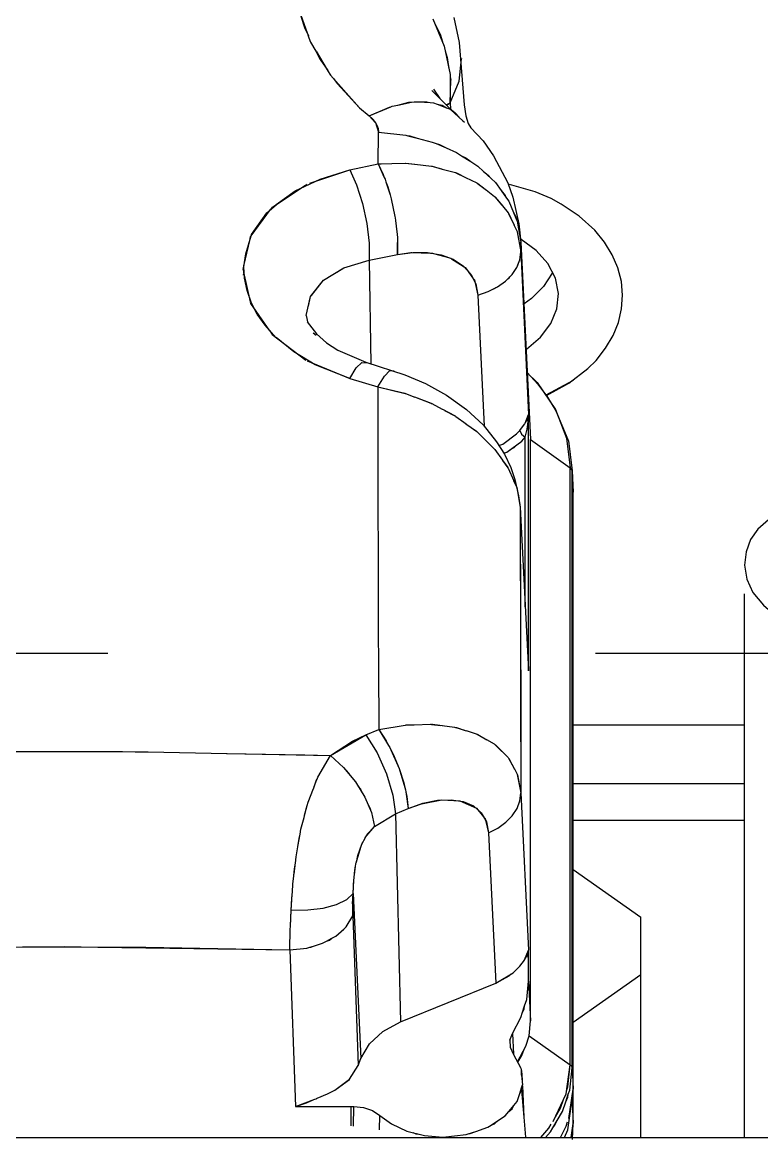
# Model space of a CAD drawing. Extents: x 33214 to 95067, y 8279 to 51908.
# Drawn here: x 43189.4 to 43303.1, y 20192.2 to 20364.1 of the extents above; entities that cross this region are included whole.
import ezdxf

# ---------------------------------------------------------------- set-up
doc = ezdxf.new("R2010")
doc.units = 0
doc.header["$LTSCALE"] = 300
doc.header["$MEASUREMENT"] = 0
doc.linetypes.add('DASHED', pattern=[0.75, 0.5, -0.25])
doc.linetypes.add('SNT-025', pattern=[0.74, 0.4, -0.17, 0, -0.17])
doc.layers.get('0').update_dxf_attribs({"linetype": 'CONTINUOUS'})
doc.layers.add('GENERATORSETT', color=1, linetype='CONTINUOUS')
doc.layers.add('Tanks', color=9, linetype='CONTINUOUS')

# ---------------------------------------------------------------- blocks, each defined once
blk = doc.blocks.new('below 1-deck')
at = {"linetype": 'DASHED'}
blk.add_line((14000, -1875), (9000, -1875), dxfattribs=at)
blk = doc.blocks.new('GENERATOR-BORDE')
at = {"layer": 'GENERATORSETT'}
for p, q in [((-2371.62, -339.52), (-1799.18, -339.51)), ((-2002.82, -340.51), (-2000.14, -339.82)), ((-2001.89, -340.27), (-2001.47, -340.1)), ((-2001.47, -340.1), (-2001, -340.04)), ((-2000.14, -339.82), (-1997.3, -339.58)), ((-1997.3, -339.58), (-1993.69, -339.97)), ((-1993.69, -339.97), (-1993.38, -340.07)), ((-1993.38, -340.07), (-1993.09, -340.11)), ((-1993.38, -340.07), (-1992.24, -340.46)), ((-1993.09, -340.11), (-1992.24, -340.46)), ((-1984.84, -342.62), (-1984.58, -339.57)), ((-1982.24, -339.52), (-1981, -340.94)), ((-1981.49, -339.52), (-1980.74, -340.37)), ((-1980.74, -340.37), (-1980.37, -341)), ((-1979.22, -339.52), (-1978.31, -341.25)), ((-1978.61, -339.52), (-1978.08, -340.68)), ((-1977.55, -339.52), (-1977.23, -341.65)), ((-1977.36, -339.18), (-1977.23, -341.65)), ((-1977.36, -339.18), (-1977.23, -341.65)), ((-1966.83, -339.52), (-1966.83, -373.39)), ((-1950.89, -339.52), (-1950.89, -423.17)), ((-2011.41, -341.3), (-2011.41, -344.27)), ((-2011.05, -341.25), (-2010.99, -344.27)), ((-2007.05, -340.7), (-2006.99, -342.92)), ((-2006.99, -342.92), (-2005.21, -341.62)), ((-2006.99, -342.92), (-2005.21, -341.62)), ((-2005.21, -341.62), (-2002.82, -340.51)), ((-2005.21, -341.62), (-2005.21, -341.62)), ((-2005.21, -341.62), (-2005.2, -341.62)), ((-1992.24, -340.46), (-1990.39, -341.08)), ((-1990.39, -341.08), (-1989.86, -341.43)), ((-1989.86, -341.43), (-1989.36, -341.64)), ((-1989.86, -341.43), (-1988.74, -342.16)), ((-1989.36, -341.64), (-1988.74, -342.16)), ((-1981, -340.94), (-1980.64, -341.56)), ((-1980.37, -341), (-1980.05, -341.39)), ((-1980.37, -341), (-1979.72, -342.11)), ((-1980.32, -341.95), (-1978.35, -346.22)), ((-1980.05, -341.39), (-1979.72, -342.11)), ((-1978.31, -341.25), (-1978.14, -341.92)), ((-1978.08, -340.68), (-1977.54, -344.27)), ((-1977.39, -344.87), (-1977.23, -341.65)), ((-1977.39, -344.87), (-1977.23, -341.65)), ((-1977.23, -341.65), (-1977.23, -346.96)), ((-1977.23, -341.65), (-1977.23, -346.96)), ((-2009.48, -344.12), (-2008.1, -343.66)), ((-2009.48, -344.12), (-2008.1, -343.66)), ((-2008.1, -343.66), (-2006.99, -342.92)), ((-2008.1, -343.66), (-2006.99, -342.92)), ((-1988.74, -342.16), (-1987.71, -342.84)), ((-1987.71, -342.84), (-1987.17, -343.49)), ((-1987.17, -343.49), (-1986.65, -343.93)), ((-1987.17, -343.49), (-1986.38, -344.44)), ((-1985.19, -346.77), (-1984.84, -342.62)), ((-1985.07, -347.48), (-1984.84, -342.62)), ((-1979.99, -342.67), (-1979.18, -344.05)), ((-1979.72, -342.11), (-1978.9, -343.51)), ((-1978.9, -343.51), (-1978.4, -344.98)), ((-1977.91, -342.42), (-1977.23, -346.96)), ((-1977.76, -343.43), (-1977.35, -345.02)), ((-2020.81, -368.38), (-2019.93, -344.27)), ((-2020.81, -368.38), (-2019.93, -344.27)), ((-2019.93, -344.27), (-2017, -345.39)), ((-2019.93, -344.27), (-2011.41, -344.27)), ((-2019.93, -344.27), (-2011.41, -344.27)), ((-2019.93, -344.27), (-2018.28, -344.84)), ((-2019.2, -344.55), (-2019.13, -344.55)), ((-2019.03, -344.61), (-2018.93, -344.62)), ((-2018.28, -344.84), (-2016.86, -345.45)), ((-2016.84, -345.45), (-2016.75, -345.48)), ((-2016.75, -345.48), (-2016.71, -345.5)), ((-2016.7, -345.52), (-2016.64, -345.54)), ((-2016.64, -345.54), (-2015.01, -346.25)), ((-2011.41, -344.27), (-2010.99, -344.27)), ((-2011.41, -344.27), (-2010.99, -344.27)), ((-2010.99, -344.27), (-2009.48, -344.12)), ((-2010.99, -344.27), (-2009.48, -344.12)), ((-1986.65, -343.93), (-1986.38, -344.44)), ((-1986.38, -344.44), (-1985.87, -345.07)), ((-1985.87, -345.07), (-1985.53, -346.11)), ((-1979.18, -344.05), (-1978.68, -345.51)), ((-1978.4, -344.98), (-1978.06, -345.7)), ((-1978.4, -344.98), (-1978, -346.16)), ((-1977.35, -345.02), (-1977.23, -346.96)), ((-2015.01, -346.25), (-2013.89, -346.78)), ((-2015.01, -346.25), (-2013.89, -346.78)), ((-2013.89, -346.78), (-2011.64, -348.49)), ((-2013.89, -346.78), (-2011.66, -348.46)), ((-1985.53, -346.11), (-1985.19, -346.77)), ((-1985.53, -346.11), (-1985.19, -347.14)), ((-1985.19, -346.77), (-1985.19, -347.14)), ((-1985.19, -347.14), (-1985.04, -347.59)), ((-1978.35, -346.22), (-1977.69, -350.69)), ((-1978.28, -346.67), (-1978.06, -347.33)), ((-1978.06, -345.7), (-1978, -346.16)), ((-1978, -346.16), (-1977.77, -346.82)), ((-1977.77, -346.82), (-1977.39, -350.21)), ((-1977.39, -350.21), (-1977.23, -346.96)), ((-1977.39, -350.21), (-1977.23, -346.96)), ((-1977.23, -346.96), (-1977.23, -438.83)), ((-1977.23, -346.96), (-1977.23, -438.83)), ((-2011.66, -348.46), (-2011.65, -348.48)), ((-2011.64, -348.49), (-2010.32, -350.57)), ((-1985.19, -349.09), (-1985.04, -347.59)), ((-1985.19, -349.79), (-1985.12, -348.4)), ((-1978.06, -347.33), (-1977.69, -350.69)), ((-2011.16, -373.61), (-2010.32, -350.57)), ((-2011.16, -373.61), (-2010.32, -350.57)), ((-2010.32, -350.57), (-2009.89, -351.69)), ((-2010.32, -350.57), (-2009.89, -351.69)), ((-1986.46, -352.39), (-1985.29, -350.16)), ((-1985.29, -350.16), (-1985.27, -349.97)), ((-1985.27, -349.97), (-1985.19, -349.09)), ((-1985.27, -349.97), (-1985.19, -349.79)), ((-1985.19, -349.09), (-1985.19, -349.79)), ((-1984.04, -355.18), (-1977.69, -350.69)), ((-1984.04, -355.18), (-1977.69, -350.69)), ((-1977.69, -350.69), (-1977.48, -350.47)), ((-1977.69, -350.69), (-1977.69, -442.56)), ((-1977.69, -350.69), (-1977.69, -442.56)), ((-1977.48, -350.47), (-1977.39, -350.21)), ((-1977.39, -350.21), (-1977.39, -442.09)), ((-1977.39, -350.21), (-1977.39, -442.09)), ((-2011.09, -377.08), (-2009.89, -351.69)), ((-2011.09, -377.08), (-2009.89, -351.69)), ((-2009.89, -351.69), (-2008.59, -353.91)), ((-2009.89, -351.69), (-2008.59, -353.91)), ((-1986.96, -353.41), (-1986.46, -352.39)), ((-1986.96, -353.41), (-1986.46, -352.39)), ((-1986.59, -355.53), (-1986.42, -352.32)), ((-1986.59, -355.53), (-1986.42, -352.32)), ((-1986.59, -352.58), (-1986.46, -352.39)), ((-1986.46, -352.39), (-1986.45, -352.38)), ((-1985.81, -351.14), (-1984.52, -353.54)), ((-1985.78, -351.08), (-1985.13, -352.14)), ((-1985.13, -352.14), (-1984.84, -352.93)), ((-2008.59, -353.91), (-2006.52, -355.82)), ((-2008.59, -353.91), (-2006.52, -355.82)), ((-1987.01, -354.49), (-1986.95, -353.38)), ((-1987.01, -354.49), (-1986.96, -353.41)), ((-1984.52, -353.54), (-1984.04, -355.18)), ((-2006.52, -355.82), (-2003.82, -357.29)), ((-2006.52, -355.82), (-2003.82, -357.29)), ((-1987.01, -354.49), (-1986.59, -355.53)), ((-1987.01, -354.49), (-1986.59, -355.53)), ((-1986.59, -355.53), (-1985.28, -357.98)), ((-1984.04, -355.18), (-1983.81, -357.48)), ((-1984.04, -355.18), (-1983.81, -357.48)), ((-2004.59, -389.32), (-2003.82, -357.29)), ((-2004.59, -389.32), (-2003.82, -357.29)), ((-2003.82, -357.29), (-1989.16, -363.27)), ((-2003.82, -357.29), (-1989.16, -363.27)), ((-1984.11, -363.57), (-1983.81, -357.48)), ((-1984.11, -363.57), (-1983.81, -357.48)), ((-1983.81, -357.48), (-1983.81, -446.89)), ((-1983.81, -357.48), (-1983.81, -446.89)), ((-1977.23, -357.25), (-1966.83, -364.6)), ((-1985.28, -357.98), (-1985.02, -358.81)), ((-1985.02, -358.81), (-1984.79, -359.28)), ((-1985.02, -358.81), (-1984.72, -359.75)), ((-1984.79, -359.28), (-1984.72, -359.75)), ((-1984.72, -359.75), (-1984.4, -360.74)), ((-1984.4, -360.74), (-1984.11, -363.57)), ((-1990.28, -386.4), (-1989.16, -363.27)), ((-1990.28, -386.4), (-1989.16, -363.27)), ((-1989.16, -363.27), (-1986.5, -364.85)), ((-1989.16, -363.27), (-1987.09, -364.39)), ((-1987.55, -364.14), (-1987.55, -364.23)), ((-1987.55, -364.14), (-1987.55, -364.23)), ((-1987.51, -364.16), (-1987.51, -364.25)), ((-1987.51, -364.16), (-1987.51, -364.25)), ((-1987.36, -364.24), (-1987.34, -364.35)), ((-1987.09, -364.39), (-1986.77, -364.69)), ((-1984.11, -363.57), (-1984.11, -368.35)), ((-1984.11, -363.57), (-1984.11, -368.35)), ((-1986.96, -364.57), (-1986.96, -364.51)), ((-1986.5, -364.85), (-1985.48, -365.88)), ((-1985.48, -365.88), (-1984.75, -366.8)), ((-1984.75, -366.8), (-1984.75, -366.81)), ((-1984.75, -366.82), (-1984.72, -366.85)), ((-1984.74, -366.83), (-1984.11, -368.35)), ((-1984.72, -366.85), (-1984.27, -367.64)), ((-1984.27, -367.64), (-1984.11, -368.35)), ((-1984.22, -367.87), (-1984.22, -368.08)), ((-1984.22, -367.87), (-1984.22, -368.08)), ((-1984.17, -367.21), (-1984.11, -368.35)), ((-2070.87, -368.87), (-2042.98, -368.8)), ((-2061.96, -368.85), (-2055.47, -368.9)), ((-2055.47, -368.9), (-2050.35, -368.82)), ((-2050.35, -368.82), (-2020.81, -368.38)), ((-2042.98, -368.8), (-2020.81, -368.38)), ((-2020.81, -368.38), (-2018.23, -368.66)), ((-2020.81, -368.38), (-2020.76, -371.63)), ((-2018.23, -368.66), (-2017.88, -368.76)), ((-2017.88, -368.76), (-2017.03, -369.02)), ((-2017.88, -368.76), (-2017.6, -368.8)), ((-2017.6, -368.8), (-2017.03, -369.02)), ((-2017.03, -369.02), (-2015.82, -369.39)), ((-2015.82, -369.39), (-2015.2, -369.73)), ((-1985.28, -392.52), (-1984.11, -368.35)), ((-1985.28, -392.52), (-1984.11, -368.35)), ((-2015.2, -369.73), (-2014.37, -370.17)), ((-2015.2, -369.73), (-2014.73, -369.9)), ((-2014.73, -369.9), (-2014.37, -370.17)), ((-2014.37, -370.17), (-2013.75, -370.51)), ((-2013.75, -370.51), (-2012.95, -371.23)), ((-2012.95, -371.23), (-2012.39, -371.74)), ((-2012.95, -371.23), (-2012.51, -371.57)), ((-2020.76, -371.63), (-2020.74, -371.92)), ((-2020.74, -371.92), (-2020.74, -372.1)), ((-2020.74, -372.03), (-2020.63, -374.44)), ((-2020.74, -372.1), (-2020.63, -374.51)), ((-2012.51, -371.57), (-2012.39, -371.74)), ((-2012.39, -371.74), (-2012.16, -371.95)), ((-2012.16, -371.95), (-2011.16, -373.61)), ((-2020.63, -374.51), (-2018.06, -374.52)), ((-2020.63, -374.51), (-2018.06, -374.52)), ((-2020.63, -374.51), (-2020.51, -376.32)), ((-2020.63, -374.51), (-2020.46, -376.89)), ((-2018.06, -374.52), (-2015.68, -374.81)), ((-2018.06, -374.52), (-2015.68, -374.81)), ((-2011.17, -373.6), (-2011.16, -373.61)), ((-2011.17, -375.45), (-2011.16, -373.61)), ((-2011.16, -373.61), (-2011.09, -377.08)), ((-1977.23, -380.75), (-1966.83, -373.39)), ((-2020.51, -376.32), (-2020.42, -377.31)), ((-2015.68, -374.81), (-2013.64, -375.36)), ((-2015.68, -374.81), (-2013.64, -375.36)), ((-2013.64, -375.36), (-2012.07, -376.14)), ((-2013.64, -375.36), (-2012.07, -376.14)), ((-2012.07, -376.14), (-2011.09, -377.08)), ((-2012.07, -376.14), (-2011.09, -377.08)), ((-2011.17, -375.45), (-2011.09, -377.08)), ((-2020.43, -377.3), (-2020.35, -378.48)), ((-2011.09, -377.08), (-2010.96, -379.28)), ((-2011.09, -377.08), (-2010.99, -379.03)), ((-2020.35, -378.48), (-2020.2, -379.79)), ((-2020.19, -379.79), (-2020.09, -380.85)), ((-2010.99, -379.03), (-2010.87, -380.05)), ((-2010.89, -379.91), (-2010.71, -381.26)), ((-2020.17, -380.02), (-2020.01, -381.37)), ((-2020.09, -380.85), (-2019.96, -381.71)), ((-2010.86, -380.14), (-2010.76, -380.99)), ((-2010.76, -380.99), (-2010.6, -381.8)), ((-2019.98, -381.7), (-2019.86, -382.68)), ((-2019.86, -382.68), (-2019.59, -384.26)), ((-2010.61, -381.77), (-2009.93, -384.18)), ((-2010.59, -381.85), (-2010.37, -382.9)), ((-2010.37, -382.9), (-2009.77, -384.66)), ((-2019.58, -384.25), (-2019.39, -385.51)), ((-2019.53, -384.55), (-2019.29, -385.92)), ((-2009.82, -384.5), (-2009.64, -384.89)), ((-2009.77, -384.66), (-2009.21, -385.65)), ((-2019.39, -385.51), (-2019.23, -386.2)), ((-2019.25, -386.19), (-2019.11, -386.97)), ((-2009.22, -385.65), (-2007.79, -387.38)), ((-2009.19, -385.68), (-2008.91, -386.17)), ((-2008.91, -386.17), (-2007.79, -387.38)), ((-1990.76, -388.36), (-1990.28, -386.4)), ((-1990.6, -388.08), (-1990.28, -386.4)), ((-1990.28, -386.4), (-1988.85, -387.13)), ((-2019.11, -386.97), (-2018.64, -388.75)), ((-2008.26, -389.53), (-2007.79, -387.38)), ((-2007.8, -387.38), (-2007.79, -387.38)), ((-2007.79, -387.38), (-2004.59, -389.32)), ((-1991.39, -389.48), (-1990.6, -388.08)), ((-1990.81, -388.58), (-1990.76, -388.39)), ((-1988.85, -387.13), (-1987.62, -388.01)), ((-1987.62, -388.01), (-1986.62, -389.02)), ((-1977.23, -388.34), (-1950.89, -388.34)), ((-2018.63, -388.73), (-2018.31, -390.09)), ((-2018.55, -389.09), (-2018.21, -390.39)), ((-2018.31, -390.09), (-2018.14, -390.58)), ((-2009.27, -391.89), (-2008.26, -389.53)), ((-2008.76, -390.71), (-2008.46, -390.11)), ((-2008.46, -390.11), (-2008.4, -389.87)), ((-2005, -392.21), (-2004.59, -389.32)), ((-2005, -392.21), (-2004.59, -389.32)), ((-2004.59, -389.32), (-2002.64, -390.13)), ((-2004.59, -389.32), (-2002.64, -390.13)), ((-2003, -392.7), (-2002.64, -390.13)), ((-2002.84, -392), (-2002.64, -390.13)), ((-2002.64, -390.13), (-2000.35, -390.93)), ((-2002.64, -390.13), (-2000.6, -390.86)), ((-1994.7, -391.33), (-1992.13, -390.2)), ((-1992.6, -390.53), (-1991.39, -389.48)), ((-1992.13, -390.2), (-1991.04, -388.87)), ((-1991.03, -388.85), (-1990.81, -388.58)), ((-1986.62, -389.02), (-1985.88, -390.14)), ((-1985.88, -390.14), (-1985.43, -391.31)), ((-2018.16, -390.57), (-2018.01, -391.13)), ((-2018.01, -391.13), (-2017.21, -393.19)), ((-2010.75, -394.26), (-2009.27, -391.89)), ((-2000.6, -390.86), (-1997.44, -391.47)), ((-2000.35, -390.93), (-1998.13, -391.4)), ((-1999.84, -391.01), (-1999.84, -391.04)), ((-1998.13, -391.4), (-1996.04, -391.49)), ((-1997.44, -391.47), (-1994.7, -391.33)), ((-1996.04, -391.49), (-1994.18, -391.21)), ((-1994.18, -391.21), (-1992.6, -390.53)), ((-1985.43, -391.31), (-1985.28, -392.52)), ((-2017.21, -393.17), (-2016.76, -394.41)), ((-2017.08, -393.51), (-2016.67, -394.57)), ((-2010.3, -393.54), (-2009.96, -393.09)), ((-2009.96, -393.09), (-2009.72, -392.6)), ((-2005.98, -395.47), (-2005, -392.21)), ((-2005.98, -395.47), (-2005, -392.21)), ((-2004.02, -396.29), (-2003.15, -393.39)), ((-2003.31, -394.09), (-2003.15, -393.39)), ((-2003.15, -393.39), (-2003.04, -393.03)), ((-2003.04, -393.03), (-2003, -392.7)), ((-2003, -392.7), (-2002.84, -392)), ((-1985.84, -395.36), (-1985.28, -392.52)), ((-1985.82, -395.33), (-1985.28, -392.52)), ((-1985.33, -408.15), (-1985.28, -392.52)), ((-1985.32, -403.24), (-1985.28, -392.52)), ((-2016.76, -394.41), (-2016.62, -394.66)), ((-2016.64, -394.66), (-2016.52, -394.97)), ((-2016.52, -394.97), (-2014.59, -398.28)), ((-2012.57, -396.45), (-2010.75, -394.26)), ((-2012.09, -395.93), (-2011.66, -395.35)), ((-2004.02, -396.29), (-2003.31, -394.09)), ((-1985.85, -395.41), (-1985.84, -395.37)), ((-1985.84, -395.36), (-1985.82, -395.33)), ((-1977.23, -393.99), (-1950.89, -393.99)), ((-2014.59, -398.28), (-2012.57, -396.45)), ((-2012.31, -396.13), (-2012.09, -395.93)), ((-2007.42, -398.69), (-2005.98, -395.47)), ((-2007.42, -398.69), (-2005.98, -395.47)), ((-2005.29, -399.16), (-2004.02, -396.29)), ((-2004.94, -398.47), (-2004.02, -396.29)), ((-1987.2, -397.88), (-1986.37, -396.37)), ((-1987.14, -397.82), (-1986.28, -396.19)), ((-1986.3, -396.24), (-1985.85, -395.41)), ((-2042.61, -398.86), (-2030.52, -398.61)), ((-2030.56, -398.61), (-2018.53, -398.39)), ((-2030.38, -398.61), (-2014.59, -398.28)), ((-2018.53, -398.39), (-2014.59, -398.28)), ((-2014.59, -398.28), (-2014.58, -398.27)), ((-2014.59, -398.28), (-2011.19, -400.5)), ((-2014.59, -398.28), (-2009.13, -401.48)), ((-2009.13, -401.48), (-2007.42, -398.69)), ((-2009.13, -401.48), (-2007.42, -398.69)), ((-2005.29, -399.16), (-2004.94, -398.47)), ((-1989.19, -399.91), (-1988.04, -398.74)), ((-1988.08, -398.78), (-1987.24, -397.96)), ((-1987.24, -397.96), (-1987.2, -397.89)), ((-1987.21, -397.89), (-1987.14, -397.82)), ((-1987.02, -397.55), (-1987.02, -397.59)), ((-2071.08, -398.93), (-2059.5, -398.9)), ((-2059.52, -398.9), (-2046.58, -398.9)), ((-2059.34, -398.9), (-2044.6, -398.87)), ((-2046.58, -398.9), (-2044.58, -398.87)), ((-2044.59, -398.87), (-2042.61, -398.86)), ((-2011.19, -400.5), (-2009.13, -401.48)), ((-2007.16, -402.31), (-2005.65, -399.83)), ((-2007.16, -402.31), (-2006, -400.52)), ((-2006, -400.52), (-2005.65, -399.83)), ((-2005.65, -399.83), (-2005.45, -399.52)), ((-2005.45, -399.52), (-2005.29, -399.16)), ((-1990.57, -400.73), (-1989.39, -400.06)), ((-1989.39, -400.06), (-1989.3, -399.98)), ((-1989.31, -399.98), (-1989.19, -399.91)), ((-1989.29, -399.96), (-1988.23, -398.92)), ((-1988.3, -399), (-1988.3, -398.99)), ((-1988.3, -399), (-1988.3, -399)), ((-2009.13, -401.48), (-2007.16, -402.31)), ((-2009.13, -401.48), (-2007.16, -402.31)), ((-2006.23, -400.79), (-2006.18, -400.8)), ((-1995.31, -402.61), (-1993.97, -402.19)), ((-1995.17, -402.59), (-1993.69, -402.1)), ((-1993.71, -402.11), (-1992.18, -401.64)), ((-1992.18, -401.64), (-1992.05, -401.57)), ((-1992.05, -401.57), (-1991.9, -401.51)), ((-1992.03, -401.56), (-1990.8, -400.86)), ((-1991.9, -401.51), (-1990.55, -400.71)), ((-2007.2, -412.07), (-2007.16, -402.31)), ((-2007.16, -402.31), (-2007.16, -402.31)), ((-2007.16, -402.31), (-2003.11, -402.98)), ((-2003.11, -402.98), (-2001.8, -403.02)), ((-2003.04, -402.98), (-2002.96, -402.99)), ((-2002.96, -402.99), (-2001.71, -403.02)), ((-2001.72, -403.02), (-1999.18, -403.1)), ((-1999.18, -403.1), (-1999.04, -403.09)), ((-1999.04, -403.08), (-1998.89, -403.09)), ((-1999.02, -403.08), (-1997.6, -402.91)), ((-1998.89, -403.09), (-1997.37, -402.88)), ((-1997.38, -402.89), (-1995.49, -402.66)), ((-1995.49, -402.66), (-1995.34, -402.61)), ((-1995.34, -402.61), (-1995.17, -402.59)), ((-1985.37, -419.76), (-1985.32, -403.24)), ((-1977.23, -403.03), (-1950.89, -403.03)), ((-1985.35, -411.92), (-1985.33, -408.15)), ((-2007.22, -417.68), (-2007.2, -412.05)), ((-1985.39, -436.49), (-1984.11, -411.29)), ((-1985.39, -436.49), (-1984.11, -411.29)), ((-1985.35, -414.49), (-1985.35, -411.92)), ((-1984.17, -412.73), (-1984.11, -411.29)), ((-1984.11, -411.29), (-1984.11, -450.77)), ((-1984.11, -411.29), (-1984.11, -450.77)), ((-1984.19, -412.95), (-1984.17, -412.73)), ((-1985.38, -435.79), (-1985.35, -414.49)), ((-1985.35, -415.56), (-1985.35, -415.56)), ((-2007.24, -423.26), (-2007.22, -417.68)), ((-1985.38, -435.79), (-1985.37, -419.76)), ((-1984.61, -421.16), (-1984.61, -447.27)), ((-1984.61, -421.16), (-1984.61, -447.27)), ((-2007.25, -427.75), (-2007.23, -423.24)), ((-2007.25, -428.32), (-2007.25, -426.94)), ((-2007.25, -430.95), (-2007.25, -427.75)), ((-2007.27, -434.76), (-2007.26, -430.94)), ((-2007.27, -441.3), (-2007.27, -434.76)), ((-1985.93, -439.5), (-1985.39, -436.49)), ((-1985.68, -438.24), (-1985.39, -436.5)), ((-1985.39, -436.49), (-1985.38, -435.79)), ((-1986.41, -440.58), (-1985.94, -439.54)), ((-1986.34, -440.43), (-1985.94, -439.52)), ((-1985.94, -439.52), (-1985.93, -439.5)), ((-1985.94, -439.54), (-1985.94, -439.52)), ((-1977.39, -442.09), (-1977.23, -438.83)), ((-1977.39, -442.09), (-1977.23, -438.83)), ((-2007.28, -446.24), (-2007.27, -441.28)), ((-1987.25, -442.5), (-1986.38, -440.53)), ((-1988.15, -443.77), (-1987.3, -442.58)), ((-1988.1, -443.69), (-1987.28, -442.54)), ((-1987.3, -442.58), (-1987.28, -442.54)), ((-1987.28, -442.54), (-1987.25, -442.5)), ((-1983.81, -446.89), (-1977.69, -442.56)), ((-1983.81, -446.89), (-1977.69, -442.56)), ((-1978.26, -447.12), (-1977.69, -442.56)), ((-1978.26, -447.12), (-1977.69, -442.56)), ((-1977.98, -446.68), (-1977.39, -442.09)), ((-1977.98, -446.68), (-1977.39, -442.09)), ((-1977.69, -442.56), (-1977.39, -442.09)), ((-1977.69, -442.56), (-1977.48, -442.35)), ((-1977.48, -442.35), (-1977.39, -442.09)), ((-1989.3, -445.39), (-1988.14, -443.75)), ((-1987.91, -444.79), (-1987.46, -444.96)), ((-1987.46, -444.96), (-1985.15, -446.67)), ((-2007.28, -446.76), (-2007.28, -445.84)), ((-2007.28, -450.06), (-2007.28, -446.24)), ((-1992.01, -448.07), (-1990.62, -446.69)), ((-1990.64, -446.71), (-1989.39, -445.49)), ((-1990.48, -446.56), (-1989.36, -445.44)), ((-1989.39, -445.49), (-1989.35, -445.44)), ((-1989.35, -445.44), (-1989.3, -445.39)), ((-1988.66, -445.97), (-1988.07, -446.2)), ((-1988.66, -445.97), (-1988.07, -446.2)), ((-1988.07, -446.2), (-1985.97, -447.76)), ((-1988.07, -446.2), (-1985.97, -447.76)), ((-1986.94, -445.35), (-1986.31, -445.68)), ((-1986.74, -445.5), (-1986.74, -445.46)), ((-1986.31, -445.68), (-1985.65, -446.3)), ((-1985.31, -477.26), (-1983.81, -446.89)), ((-1985.31, -477.26), (-1983.81, -446.89)), ((-1985.15, -446.67), (-1984.61, -447.27)), ((-1993.74, -449.33), (-1992.14, -448.18)), ((-1993.46, -449.13), (-1992.09, -448.13)), ((-1992.14, -448.18), (-1992.08, -448.12)), ((-1992.08, -448.12), (-1992.01, -448.07)), ((-1985.97, -447.76), (-1985.48, -448.3)), ((-1985.97, -447.76), (-1985.48, -448.3)), ((-1985.48, -448.3), (-1985.21, -447.71)), ((-1985.48, -448.3), (-1985.21, -447.71)), ((-1985.48, -448.3), (-1984.69, -449.33)), ((-1985.48, -448.3), (-1984.72, -449.28)), ((-1985.21, -447.71), (-1984.61, -447.27)), ((-1985.21, -447.71), (-1984.61, -447.27)), ((-1984.61, -447.27), (-1984.33, -448.48)), ((-1984.33, -448.48), (-1984.17, -449.63)), ((-1979.98, -451.53), (-1978.26, -447.12)), ((-1979.98, -451.53), (-1978.26, -447.12)), ((-2007.28, -451.33), (-2007.28, -450.05)), ((-1995.28, -450.45), (-1993.72, -449.32)), ((-1991.89, -469.13), (-1990.92, -448.94)), ((-1991.89, -469.13), (-1990.92, -448.94)), ((-1984.72, -449.28), (-1984.67, -449.36)), ((-1984.67, -449.36), (-1984.61, -449.44)), ((-1984.61, -449.44), (-1984.11, -450.77)), ((-1984.57, -449.53), (-1984.27, -450.06)), ((-1984.27, -450.06), (-1984.11, -450.77)), ((-1984.25, -450.38), (-1984.23, -450.23)), ((-1984.25, -450.38), (-1984.23, -450.23)), ((-1984.17, -449.63), (-1984.11, -450.77)), ((-2007.29, -455.03), (-2007.28, -451.33)), ((-1999.01, -452.45), (-1997.38, -451.58)), ((-1997.37, -451.57), (-1995.42, -450.54)), ((-1997.04, -451.39), (-1995.37, -450.5)), ((-1995.42, -450.54), (-1995.36, -450.49)), ((-1995.36, -450.49), (-1995.28, -450.45)), ((-1985.31, -475.77), (-1984.11, -450.77)), ((-1985.31, -475.77), (-1984.11, -450.77)), ((-1982.78, -455.66), (-1979.98, -451.53)), ((-1982.78, -455.66), (-1979.98, -451.53)), ((-2003.05, -453.99), (-2001.58, -453.43)), ((-2001.63, -453.45), (-1999.13, -452.5)), ((-2001.26, -453.31), (-1999.08, -452.48)), ((-1999.13, -452.5), (-1999.07, -452.47)), ((-1999.07, -452.47), (-1999.01, -452.45)), ((-1981.43, -453.79), (-1977.21, -456.06)), ((-2011.62, -456.29), (-2007.29, -455.03)), ((-2011.62, -456.29), (-2007.29, -455.03)), ((-2007.29, -455.03), (-2003.1, -454)), ((-2007.29, -455.03), (-2003.13, -454.02)), ((-2007.29, -455.03), (-2006.29, -456.67)), ((-2007.29, -455.03), (-2006.29, -456.67)), ((-2003.13, -454.02), (-2003.09, -454)), ((-2003.09, -454), (-2003.05, -453.99)), ((-2018.15, -459.01), (-2011.62, -456.29)), ((-2011.62, -456.29), (-2010.62, -457.92)), ((-2011.62, -456.29), (-2010.62, -457.92)), ((-2006.29, -456.67), (-2005.43, -457.51)), ((-2006.29, -456.67), (-2005.43, -457.51)), ((-1984.32, -457.16), (-1982.78, -455.66)), ((-1984.32, -457.16), (-1982.78, -455.66)), ((-2010.62, -457.92), (-2009.76, -458.76)), ((-2010.62, -457.92), (-2009.76, -458.76)), ((-2009.76, -458.76), (-2009.1, -458.71)), ((-2009.76, -458.76), (-2009.1, -458.71)), ((-2008.62, -474.48), (-2008.36, -458.5)), ((-2008.62, -474.48), (-2008.36, -458.5)), ((-2005.43, -457.51), (-2004.78, -457.47)), ((-2005.43, -457.51), (-2004.78, -457.47)), ((-2023.53, -463.05), (-2018.35, -459.12)), ((-2026.86, -467.84), (-2023.93, -463.62)), ((-2023.92, -463.61), (-2023.53, -463.05)), ((-2017.24, -463.32), (-2016.76, -462.95)), ((-2018.32, -466), (-2018.05, -464.8)), ((-2018.32, -466), (-2017.63, -468.89)), ((-2017.97, -467.45), (-2017.63, -468.89)), ((-2027.93, -472.65), (-2026.93, -468.09)), ((-2026.92, -468.06), (-2026.88, -467.87)), ((-2026.88, -467.87), (-2026.86, -467.84)), ((-2017.63, -468.89), (-2015.64, -471.41)), ((-2017.49, -469.07), (-2015.64, -471.41)), ((-1992.39, -471.21), (-1991.89, -469.13)), ((-1992.21, -470.84), (-1991.89, -469.13)), ((-1991.89, -469.13), (-1990.31, -469.67)), ((-1992.98, -472.36), (-1992.21, -470.84)), ((-1990.31, -469.67), (-1988.89, -470.4)), ((-1989.45, -470.11), (-1989.23, -470.2)), ((-1989.23, -470.2), (-1989.13, -470.28)), ((-1988.89, -470.4), (-1987.65, -471.28)), ((-2028.02, -473.06), (-2027.94, -472.68)), ((-2027.95, -472.18), (-2027.89, -472.45)), ((-2015.64, -471.41), (-2012.54, -473.32)), ((-2013.6, -472.67), (-2012.54, -473.32)), ((-1994.16, -473.65), (-1992.98, -472.36)), ((-1993.67, -473.11), (-1992.66, -471.74)), ((-1993.29, -472.71), (-1993.25, -472.55)), ((-1993.18, -472.59), (-1993.15, -472.4)), ((-1992.66, -471.74), (-1992.45, -471.46)), ((-1992.45, -471.46), (-1992.39, -471.21)), ((-1987.65, -471.28), (-1986.66, -472.29)), ((-1987.3, -471.64), (-1987.12, -471.77)), ((-1987.12, -471.77), (-1987.01, -471.93)), ((-1986.66, -472.29), (-1985.92, -473.39)), ((-2028.02, -473.06), (-2027.9, -473.58)), ((-2027.89, -473.63), (-2026.95, -477.75)), ((-2012.54, -473.32), (-2008.62, -474.48)), ((-2008.64, -477.12), (-2008.62, -474.48)), ((-2008.64, -477.12), (-2008.62, -474.48)), ((-2008.62, -474.48), (-2004.28, -475.37)), ((-2008.62, -474.48), (-2004.28, -475.37)), ((-2008.62, -474.48), (-2008.62, -474.48)), ((-1995.94, -474.73), (-1994.01, -473.48)), ((-1995.71, -474.64), (-1994.16, -473.65)), ((-1994.01, -473.48), (-1993.88, -473.39)), ((-1993.88, -473.39), (-1993.67, -473.11)), ((-1985.92, -473.39), (-1985.47, -474.57)), ((-1985.84, -473.59), (-1985.78, -473.68)), ((-1985.78, -473.68), (-1985.74, -473.86)), ((-2027.6, -475.83), (-2027.39, -475.83)), ((-2027.6, -475.83), (-2027.39, -475.83)), ((-2004.29, -477.73), (-2004.28, -475.37)), ((-2004.28, -475.37), (-2004.25, -477.21)), ((-2004.28, -475.37), (-2001.92, -475.69)), ((-2004.28, -475.37), (-2002.2, -475.67)), ((-2002.2, -475.67), (-2002.09, -475.67)), ((-2002.09, -475.67), (-1999.2, -475.6)), ((-2001.92, -475.69), (-1999.66, -475.68)), ((-1999.66, -475.68), (-1997.57, -475.33)), ((-1999.2, -475.6), (-1998.91, -475.59)), ((-1998.91, -475.59), (-1998.52, -475.49)), ((-1998.52, -475.49), (-1996.45, -474.92)), ((-1997.57, -475.33), (-1995.71, -474.64)), ((-1996.45, -474.92), (-1996.07, -474.81)), ((-1996.07, -474.81), (-1995.94, -474.73)), ((-1985.87, -478.87), (-1985.31, -475.77)), ((-1985.86, -478.85), (-1985.31, -475.77)), ((-1985.47, -474.57), (-1985.31, -475.77)), ((-1985.31, -475.77), (-1985.31, -477.26)), ((-1985.31, -475.77), (-1985.31, -477.26)), ((-2026.94, -477.78), (-2026.86, -478.14)), ((-2009, -480.13), (-2008.64, -477.12)), ((-2009, -480.13), (-2008.64, -477.12)), ((-2004.29, -477.73), (-2004.25, -477.21)), ((-2004.29, -477.53), (-2004.27, -477.53)), ((-2004.29, -477.53), (-2004.27, -477.54)), ((-2004.29, -478.01), (-2004.29, -477.73)), ((-1985.85, -480.49), (-1985.31, -477.26)), ((-1985.6, -480.1), (-1985.31, -477.26)), ((-2026.86, -478.14), (-2026.78, -478.25)), ((-2026.78, -478.25), (-2026.72, -478.44)), ((-2026.78, -478.25), (-2023.78, -482.28)), ((-2026.72, -478.44), (-2024.34, -481.79)), ((-2004.59, -480.6), (-2004.34, -478.45)), ((-2004.59, -480.6), (-2004.4, -479.28)), ((-2004.4, -479.28), (-2004.34, -478.45)), ((-2004.34, -478.45), (-2004.29, -478.01)), ((-1986.36, -479.94), (-1985.88, -478.91)), ((-1985.88, -478.91), (-1985.87, -478.88)), ((-1985.87, -478.87), (-1985.86, -478.85)), ((-2009.66, -483.21), (-2009, -480.13)), ((-2009.66, -483.21), (-2009, -480.13)), ((-2005.25, -483.94), (-2004.67, -481.21)), ((-2004.71, -481.47), (-2004.67, -481.21)), ((-2004.67, -481.21), (-2004.64, -481.03)), ((-2004.64, -481.03), (-2004.59, -480.6)), ((-1987.21, -481.74), (-1986.42, -480.07)), ((-1987.18, -481.7), (-1986.34, -479.89)), ((-1986.42, -481.82), (-1985.95, -480.73)), ((-1986.42, -481.82), (-1985.99, -480.95)), ((-1985.99, -480.95), (-1985.95, -480.73)), ((-1985.95, -480.73), (-1985.85, -480.49)), ((-2024.35, -481.78), (-2024.15, -481.78)), ((-2024.35, -481.78), (-2024.15, -481.78)), ((-2024.34, -481.79), (-2022.93, -483.04)), ((-2023.76, -482.31), (-2023.51, -482.65)), ((-2023.51, -482.65), (-2018.35, -486.11)), ((-2005.18, -483.68), (-2004.71, -481.47)), ((-1989.28, -484.25), (-1988.25, -483.01)), ((-1989.23, -484.22), (-1988.09, -482.81)), ((-1988.12, -482.86), (-1987.24, -481.79)), ((-1987.24, -481.79), (-1987.21, -481.74)), ((-1987.22, -481.74), (-1987.18, -481.7)), ((-1987.17, -483.59), (-1986.42, -481.82)), ((-2010.56, -486.07), (-2009.66, -483.21)), ((-2010.56, -486.07), (-2009.66, -483.21)), ((-2006.05, -486.56), (-2005.42, -484.53)), ((-2005.78, -485.8), (-2005.42, -484.53)), ((-2005.42, -484.53), (-2005.29, -484.12)), ((-2005.29, -484.12), (-2005.25, -483.94)), ((-2005.25, -483.94), (-2005.18, -483.68)), ((-1990.64, -485.31), (-1989.33, -484.32)), ((-1989.33, -484.32), (-1989.29, -484.26)), ((-1989.29, -484.26), (-1989.23, -484.22)), ((-1988.34, -485.23), (-1987.49, -484.04)), ((-1988.34, -485.23), (-1987.69, -484.44)), ((-1987.69, -484.44), (-1987.49, -484.04)), ((-1987.49, -484.04), (-1987.17, -483.59)), ((-2018.28, -486.16), (-2018.26, -486.17)), ((-2018.26, -486.17), (-2018.14, -486.21)), ((-2017.76, -486.34), (-2011.6, -488.4)), ((-2011.6, -488.4), (-2010.56, -486.07)), ((-2011.6, -488.4), (-2010.56, -486.07)), ((-2006.05, -486.56), (-2005.78, -485.8)), ((-1993.79, -487.22), (-1992.07, -486.4)), ((-1992.07, -486.4), (-1992.01, -486.35)), ((-1992.01, -486.35), (-1991.94, -486.31)), ((-1992, -486.34), (-1990.79, -485.42)), ((-1991.94, -486.31), (-1990.6, -485.27)), ((-1989.87, -487.06), (-1989.22, -486.45)), ((-1989.22, -486.45), (-1988.34, -485.23)), ((-2007.23, -489.31), (-2006.3, -487.22)), ((-2007.23, -489.31), (-2006.47, -487.7)), ((-2006.47, -487.7), (-2006.3, -487.22)), ((-2006.3, -487.22), (-2006.18, -486.97)), ((-2006.18, -486.97), (-2006.05, -486.56)), ((-1997.39, -488.53), (-1995.36, -487.97)), ((-1995.36, -487.97), (-1995.29, -487.94)), ((-1995.29, -487.94), (-1995.22, -487.92)), ((-1995.28, -487.93), (-1993.91, -487.28)), ((-1995.22, -487.92), (-1993.72, -487.19)), ((-1994.4, -487.52), (-1994.39, -487.51)), ((-1994.4, -487.52), (-1994.39, -487.51)), ((-1991.93, -488.98), (-1991.04, -488.15)), ((-1991.05, -488.15), (-1990.31, -487.58)), ((-1991.04, -488.15), (-1989.87, -487.06)), ((-1990.31, -487.58), (-1989.87, -487.06)), ((-2011.6, -488.4), (-2007.23, -489.31)), ((-2011.6, -488.4), (-2007.23, -489.31)), ((-2007.23, -489.31), (-2007.21, -494.2)), ((-2007.23, -489.31), (-2006.8, -489.32)), ((-2007.23, -489.31), (-2007.21, -494.2)), ((-2007.23, -489.31), (-2003.06, -489.44)), ((-2003.06, -489.44), (-2003.03, -489.44)), ((-2003.03, -489.44), (-2001.66, -489.29)), ((-2003.03, -489.44), (-2002.99, -489.44)), ((-2002.99, -489.44), (-2001.6, -489.28)), ((-2001.61, -489.28), (-1999.06, -488.99)), ((-1999.06, -488.99), (-1999, -488.98)), ((-1999, -488.98), (-1997.5, -488.56)), ((-1999, -488.98), (-1998.94, -488.97)), ((-1998.94, -488.97), (-1997.38, -488.53)), ((-1994.42, -490.58), (-1993, -489.67)), ((-1993.74, -490.24), (-1993, -489.66)), ((-1993, -489.67), (-1991.93, -488.98)), ((-1996.8, -491.77), (-1995.2, -491.08)), ((-1995.2, -491.08), (-1994.42, -490.58)), ((-1994.43, -490.58), (-1993.74, -490.24)), ((-2002.66, -493.65), (-2001.24, -493.28)), ((-2002.38, -493.62), (-2001.24, -493.28)), ((-2001.24, -493.28), (-1998.93, -492.68)), ((-1998.93, -492.68), (-1998.34, -492.43)), ((-1998.34, -492.43), (-1996.8, -491.77)), ((-1998.34, -492.43), (-1997.82, -492.28)), ((-1997.82, -492.28), (-1996.8, -491.77)), ((-2007.65, -495.67), (-2007.21, -494.2)), ((-2007.44, -495.27), (-2007.26, -494.74)), ((-2007.44, -494.97), (-2007.35, -495.01)), ((-2007.44, -494.97), (-2007.35, -495.01)), ((-2007.26, -494.74), (-2007.21, -494.2)), ((-2007.21, -494.2), (-2002.98, -493.74)), ((-2002.98, -493.74), (-2002.66, -493.65)), ((-2002.66, -493.65), (-2002.38, -493.62)), ((-2010.09, -497.94), (-2008.61, -496.71)), ((-2010.09, -497.94), (-2008.61, -496.71)), ((-2008.61, -496.71), (-2007.68, -495.7)), ((-2008.61, -496.71), (-2008.11, -496.27)), ((-2008.61, -496.71), (-2005.51, -498.06)), ((-2008.61, -496.71), (-2005.28, -498.12)), ((-2008.11, -496.27), (-2007.72, -495.78)), ((-2007.72, -495.78), (-2007.44, -495.27)), ((-2007.68, -495.7), (-2007.65, -495.67)), ((-1996.19, -497.73), (-1994.2, -495.96)), ((-1995.38, -497.15), (-1994.8, -496.49)), ((-1994.2, -495.96), (-1993.95, -495.73)), ((-2014.55, -502.97), (-2010.09, -497.94)), ((-2013.55, -501.69), (-2010.09, -497.94)), ((-2005.51, -498.06), (-2005.28, -498.12)), ((-2005.28, -498.12), (-2005.07, -498.2)), ((-2005.07, -498.2), (-2004.24, -498.37)), ((-2004.24, -498.37), (-2002.54, -498.79)), ((-2004.24, -498.37), (-2002.11, -498.8)), ((-1998.73, -498.72), (-1998.18, -498.51)), ((-1998.18, -498.51), (-1996.74, -497.95)), ((-1998.18, -498.51), (-1997.4, -498.33)), ((-1997.88, -498.44), (-1997.87, -498.39)), ((-1997.74, -499.37), (-1996.26, -497.87)), ((-1997.58, -498.37), (-1997.53, -498.25)), ((-1997.4, -498.33), (-1996.74, -497.95)), ((-1996.8, -498.42), (-1996.15, -498.73)), ((-1996.75, -498.37), (-1996.15, -498.73)), ((-1996.74, -497.95), (-1996.19, -497.73)), ((-1996.26, -497.87), (-1995.38, -497.15)), ((-1996.15, -498.73), (-1996.11, -497.75)), ((-1996.15, -498.73), (-1996.11, -497.75)), ((-1995.85, -497.43), (-1995.38, -497.15)), ((-2002.54, -498.79), (-2002.11, -498.8)), ((-2002.43, -498.79), (-2002.35, -498.76)), ((-2002.11, -498.8), (-2001.73, -498.88)), ((-2001.73, -498.88), (-2000.98, -498.84)), ((-2000.98, -498.84), (-1999.23, -498.75)), ((-2000.98, -498.84), (-1999.81, -498.88)), ((-2000.96, -498.84), (-2000.96, -498.84)), ((-1999.81, -498.88), (-1999.23, -498.75)), ((-1999.8, -498.78), (-1999.7, -498.86)), ((-1999.68, -498.77), (-1999.61, -498.84)), ((-1999.23, -498.75), (-1998.73, -498.72)), ((-1998.97, -500.61), (-1997.74, -499.37)), ((-1998.73, -500.8), (-1997.74, -499.37)), ((-1996.17, -503.07), (-1996.15, -498.73)), ((-1996.15, -498.73), (-1996.09, -502.2)), ((-1996.15, -498.73), (-1994.81, -502.06)), ((-2014.12, -502.48), (-2013.55, -501.69)), ((-2016.18, -505.37), (-2014.97, -503.68)), ((-2015.01, -503.71), (-2014.55, -502.97)), ((-1997.08, -507.43), (-1996.17, -503.07)), ((-1996.16, -502.7), (-1996.09, -502.2)), ((-1994.81, -502.06), (-1994.81, -502.07)), ((-1994.81, -502.06), (-1994.43, -505.5)), ((-1994.81, -502.07), (-1994.44, -505.5)), ((-1994.74, -502.7), (-1994.74, -502.7)), ((-2016.82, -506.67), (-2016.18, -505.37)), ((-2016.8, -506.64), (-2015.06, -503.8)), ((-1996.61, -505.7), (-1996.35, -503.94)), ((-2017.65, -508.02), (-2016.82, -506.66)), ((-1996.93, -506.73), (-1996.61, -505.7)), ((-1994.44, -505.5), (-1994.43, -505.5)), ((-1994.44, -505.51), (-1994.43, -505.5)), ((-1994.43, -505.5), (-1994.43, -505.5)), ((-2018.04, -509.11), (-2017.65, -508.02)), ((-1998.84, -511.64), (-1997.08, -507.43)), ((-1997.68, -509.14), (-1997.36, -508.11)), ((-2019.19, -512.35), (-2018.12, -509.33)), ((-2019.15, -512.05), (-2018.59, -510.3)), ((-2018.59, -510.3), (-2017.98, -509.04)), ((-1998.49, -510.79), (-1997.68, -509.14))]:
    blk.add_line(p, q, dxfattribs=at)
for points in [[(-1942.86, -437.88), (-1947.23, -434.54), (-1948.83, -433.13), (-1949.97, -431.5), (-1950.66, -429.64), (-1950.89, -427.56), (-1950.57, -425.41), (-1949.6, -423.36), (-1948, -421.4), (-1944.54, -418.42), (-1943.5, -416.92), (-1942.62, -415.01), (-1941.89, -412.7), (-1941.33, -410), (-1940.93, -406.89), (-1940.61, -399.48), (-1940.53, -385.09), (-1940.4, -382.35), (-1940.09, -381.67), (-1938.91, -380.51), (-1933.08, -378.23)], [(-2018.18, -464.99), (-2016.72, -463.17), (-2015.2, -461.78), (-2013.47, -460.66), (-2009.13, -458.8), (-2003.14, -456.88), (-1999.95, -455.52), (-1996.73, -453.71), (-1993.67, -451.53), (-1991.11, -449.15), (-1989.06, -446.57), (-1987.82, -444.65), (-1986.84, -442.59), (-1986.23, -440.78), (-1985.68, -438.24)], [(-1984.32, -457.2), (-1982.67, -455.42), (-1981.19, -453.44), (-1979.92, -451.33), (-1978.07, -446.93), (-1977.98, -446.68)], [(-1981.36, -453.67), (-1977.93, -455.56), (-1975, -457.83), (-1973.74, -459.09), (-1972.28, -460.94), (-1971.12, -462.89), (-1970.29, -464.92), (-1969.8, -467.01), (-1969.65, -469.12), (-1969.84, -471.23), (-1970.37, -473.31), (-1971.24, -475.33), (-1972.44, -477.27), (-1973.94, -479.1), (-1976.31, -481.26), (-1979.11, -483.14), (-1980.66, -483.97)], [(-2011.62, -456.29), (-2016.95, -458.4), (-2020.2, -460.39), (-2022.95, -462.61)], [(-1984.43, -460.83), (-1982.26, -462.64), (-1980.68, -464.74), (-1979.75, -467.02), (-1979.52, -469.39), (-1979.99, -471.74), (-1981.14, -473.97), (-1982.93, -475.98), (-1985.27, -477.68)], [(-2022.96, -462.62), (-2024.64, -464.5), (-2025.86, -466.2), (-2026.74, -467.9), (-2027.41, -469.81), (-2027.81, -471.74), (-2027.9, -473.49), (-2027.59, -475.5), (-2026.79, -478.24)], [(-1980.46, -472.49), (-1981.8, -470.43), (-1983.68, -468.6), (-1984.79, -467.8)], [(-1995.63, -511.86), (-1994.77, -507.97), (-1994.03, -498.42), (-1993.77, -496.73), (-1993.42, -495.53), (-1992.98, -494.84), (-1991.1, -492.84), (-1989.53, -490.57), (-1987.3, -486.38), (-1986.52, -484.19), (-1985.6, -480.1)], [(-2022.91, -483.05), (-2020.01, -485.15), (-2016.16, -486.96), (-2011.6, -488.4)], [(-1980.65, -483.97), (-1983.1, -485), (-1987.07, -486.12)]]:
    blk.add_lwpolyline(points, dxfattribs=at)

msp = doc.modelspace()

# ---------------------------------------------------------------- block references
at = {"layer": 'GENERATORSETT', "linetype": 'SNT-025', "xscale": -1, "rotation": 180}
msp.add_blockref('GENERATOR-BORDE', (45251.36, 19852.98), dxfattribs=at)
at = {"layer": 'Tanks'}
msp.add_blockref('below 1-deck', (32802.55, 22141.98), dxfattribs=at)

doc.saveas('drawing.dxf')
